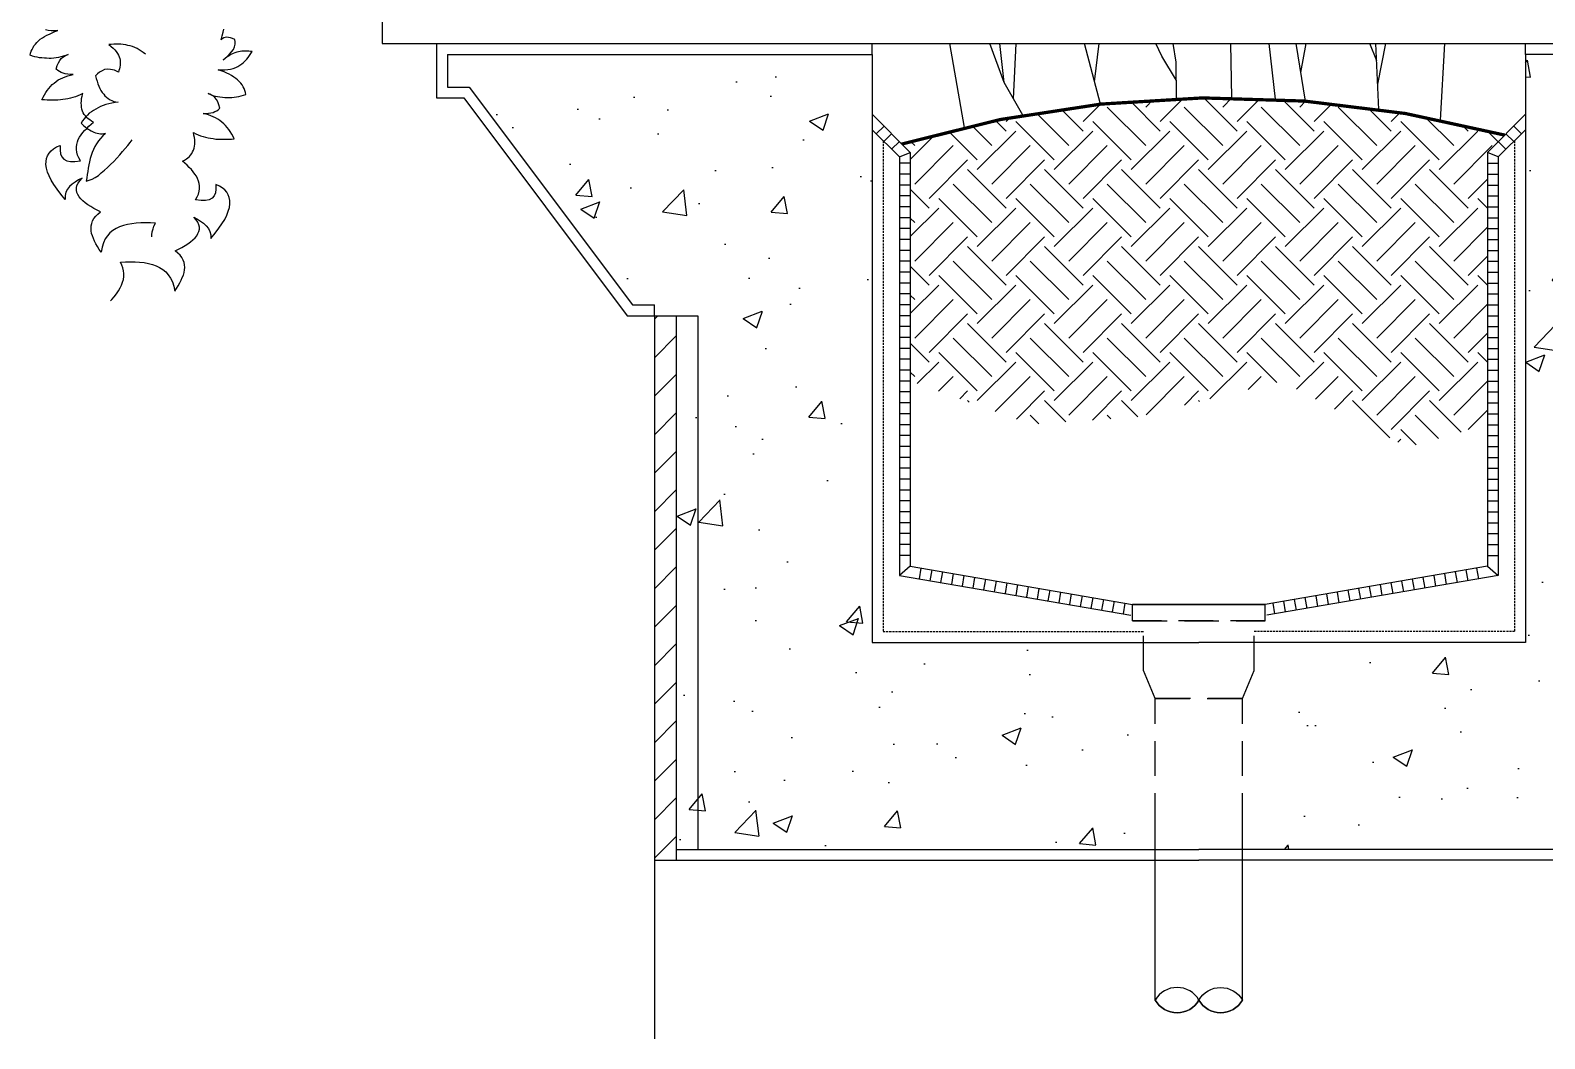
# Model space of a CAD drawing. Extents: x -24232 to 27340, y -23039 to 23489.
# Drawn here: x 2489 to 3880, y -13757 to -12831 of the extents above; entities that cross this region are included whole.
import ezdxf

# ---------------------------------------------------------------- set-up
doc = ezdxf.new("R2010")
doc.units = 0
doc.header["$LTSCALE"] = 10
doc.linetypes.add('HIDDEN', pattern=[9.525, 6.35, -3.175])
for name, color, linetype in [('0-HATCH', 8, 'CONTINUOUS'), ('0-TEXT', 7, 'CONTINUOUS'), ('1', 1, 'CONTINUOUS'), ('2', 2, 'CONTINUOUS'), ('3', 3, 'CONTINUOUS'), ('4', 4, 'CONTINUOUS')]:
    doc.layers.add(name, color=color, linetype=linetype)

# ---------------------------------------------------------------- blocks, each defined once
blk = doc.blocks.new('A')
at = {"layer": '1'}
blk.add_line((0, 0), (0, -10), dxfattribs=at)

msp = doc.modelspace()

# ---------------------------------------------------------------- hatches: boundary and pattern name
at = {"layer": '0-HATCH'}
h = msp.add_hatch(dxfattribs=at)
h.set_pattern_fill('AR-CONC', color=1, scale=25, style=0)
h.set_pattern_definition([(50, (134907.33, -33774.57), (179.31505, -15.68803), [18.75, -206.25]), (355, (134907.33, -33774.57), (-34.68783, 188.04803), [15, -165]), (100.4514, (134922.28, -33775.88), (144.62735, 172.35989), [15.93505, -175.28553]), (46.1842, (134907.33, -33724.57), (266.81026, -41.37975), [28.125, -309.375]), (96.6356, (134929.57, -33728.02), (233.6657, 243.52947), [23.90257, -262.92825]), (351.1842, (134907.33, -33724.57), (233.6655, 243.52965), [22.5, -247.5]), (21, (134932.33, -33737.07), (149.22676, -100.65472), [18.75, -206.25]), (326, (134932.33, -33737.07), (60.82883, 181.2875), [15, -165]), (71.4514, (134944.77, -33745.46), (210.05566, 80.63262), [15.93505, -175.28553]), (37.5, (134907.335, -33774.57), (3.039964, 83.223463), [0, -163, 0, -167.5, 0, -165.625]), (7.5, (134907.335, -33774.57), (65.767384, 98.60293), [0, -95.5, 0, -159.25, 0, -63.125]), (327.5, (134851.585, -33774.57), (133.45561, -5.638718), [0, -62.5, 0, -195, 0, -258.75]), (317.5, (134826.58, -33774.57), (145.79654, 25.02625), [0, -81.25, 0, -129.5, 0, -183.75])])
h.paths.add_polyline_path([(3862.5, -13393.3), (3613.3, -13393.3), (3613.3, -13419.1), (3602.5, -13444.6), (3602.5, -13563.3), (3602.5, -13583.3), (4042.5, -13583.3), (4042.5, -13093.3), (4062.5, -13093.3), (4062.5, -13083.3), (4082.5, -13083.3), (4232.5, -12883.3), (4252.5, -12883.3), (4252.5, -12853.3), (3862.5, -12853.3)])
h.paths.add_polyline_path([(3262.5, -13393.3), (3262.5, -12853.3), (2872.5, -12853.3), (2872.5, -12883.3), (2892.5, -12883.3), (3042.5, -13083.3), (3062.5, -13083.3), (3062.5, -13093.3), (3082.5, -13093.3), (3082.5, -13583.3), (3522.5, -13583.3), (3522.5, -13563.3), (3522.5, -13444.6), (3511.6, -13419.1), (3511.6, -13393.3)])
h = msp.add_hatch(dxfattribs=at)
h.set_pattern_fill('EARTH', color=256, scale=200, angle=45, style=0)
h.set_pattern_definition([(45, (134907.335, -33774.57), (7e-15, 70.710678), [50, -50]), (45, (134894.077, -33761.313), (7e-15, 70.710678), [50, -50]), (45, (134880.82, -33748.054), (7e-15, 70.710678), [50, -50]), (135, (134880.82, -33739.216), (-70.710678, 7e-15), [50, -50]), (135, (134894.077, -33725.957), (-70.710678, 7e-15), [50, -50]), (135, (134907.335, -33712.7), (-70.710678, 7e-15), [50, -50])])
h.paths.add_polyline_path([(3754.2, -13213.9), (3827.5, -13193.4), (3827.5, -12943.3), (3843.4, -12927.4, 0.069607), (3562.5, -12893.3), (3562.5, -13172.2), (3638.3, -13153.6)])
h.paths.add_polyline_path([(3297.5, -13153.3), (3408.7, -13193), (3506.1, -13186.1), (3562.5, -13172.2), (3562.5, -12893.3, 0.067873), (3289.7, -12935.6), (3297.5, -12943.3)])
at = {"layer": '1'}
h = msp.add_hatch(dxfattribs=at)
h.set_pattern_fill('ANSI31', color=256, scale=200, style=0)
h.set_pattern_definition([(45, (134907.335, -33774.57), (-17.6776695, 17.6776695), [])])
h.paths.add_polyline_path([(3082.5, -13093.3), (3062.5, -13093.3), (3062.5, -13593.3), (3082.5, -13593.3), (3082.5, -13583.3)])

# ---------------------------------------------------------------- linework, layer by layer
at = {"layer": '0-TEXT'}
msp.add_line((3062.5, -13593.3), (3062.5, -13757.2), dxfattribs=at)
at = {"layer": '1'}
for p, q in [((2862.5, -12843.3), (2862.5, -12893.3)), ((3262.5, -12853.3), (3262.5, -12843.3)), ((3862.5, -12853.3), (3862.5, -12843.3)), ((2862.5, -12893.3), (2887.5, -12893.3)), ((2887.5, -12893.3), (3037.5, -13093.3)), ((3297.5, -12943.3), (3262.5, -12908.3)), ((3827.5, -12943.3), (3862.5, -12908.3)), ((3287.5, -12947.5), (3262.5, -12922.5)), ((3837.5, -12947.5), (3862.5, -12922.5)), ((3287.5, -12947.5), (3297.5, -12943.3)), ((3297.5, -12943.3), (3297.5, -13323.3)), ((3827.5, -12943.3), (3827.5, -13323.3)), ((3837.5, -12947.5), (3827.5, -12943.3)), ((3287.5, -12947.5), (3287.5, -13331.8)), ((3837.5, -12947.5), (3837.5, -13331.8)), ((3037.5, -13093.3), (3062.5, -13093.3)), ((3062.5, -13093.3), (3062.5, -13593.3)), ((3297.5, -13323.3), (3287.5, -13331.8)), ((3287.5, -13331.8), (3499.9, -13368.2)), ((3297.5, -13323.3), (3501.6, -13358.3)), ((3827.5, -13323.3), (3623.3, -13358.3)), ((3837.5, -13331.8), (3625, -13368.2)), ((3827.5, -13323.3), (3837.5, -13331.8)), ((3062.5, -13593.3), (3562.5, -13593.3)), ((4062.5, -13593.3), (3562.5, -13593.3))]:
    msp.add_line(p, q, dxfattribs=at)
at = {"layer": '1', "linetype": 'HIDDEN', "ltscale": 0.03}
for p, q in [((3272.5, -12932.5), (3272.5, -13383.3)), ((3852.5, -12932.5), (3852.5, -13383.3)), ((3272.5, -13383.3), (3511.6, -13383.3)), ((3852.5, -13383.3), (3613.3, -13383.3))]:
    msp.add_line(p, q, dxfattribs=at)
at = {"layer": '1'}
for points in [[(2601.1, -13020.9), (2601.1, -13018.9), (2601.4, -13016.2), (2602.1, -13013.6), (2603, -13010.9), (2604.3, -13008.2), (2604.3, -13008.2), (2599.8, -13008), (2595.3, -13008), (2590.8, -13008.1), (2586.6, -13008.4), (2582.5, -13008.8), (2578.6, -13009.4), (2574.9, -13010.4), (2571.4, -13011.6), (2568.2, -13013.1), (2565.2, -13015), (2562.5, -13017.2), (2560.3, -13019.8), (2558.2, -13022.8), (2556.5, -13026.3), (2555.3, -13030.3), (2554.4, -13034.8), (2554.4, -13034.8), (2552.8, -13032.3), (2551.1, -13029.8), (2549.7, -13027.4), (2548.5, -13024.8), (2547.4, -13022.4), (2546.4, -13020), (2545.7, -13017.7), (2545.3, -13015.3), (2545.2, -13013), (2545.3, -13010.7), (2545.8, -13008.5), (2546.6, -13006.2), (2547.7, -13004), (2549.5, -13001.9), (2551.4, -12999.9), (2553.9, -12997.9), (2553.9, -12997.9), (2550.8, -12996.4), (2547.7, -12994.7), (2544.9, -12993.1), (2542.3, -12991.3), (2539.9, -12989.6), (2537.7, -12987.7), (2535.8, -12985.9), (2534.2, -12984), (2533, -12982), (2532.1, -12980), (2531.7, -12977.9), (2531.7, -12975.9), (2532.2, -12973.8), (2533.3, -12971.6), (2534.8, -12969.3), (2537, -12966.9), (2537, -12966.9), (2533.7, -12968.6), (2530.7, -12970.5), (2527.9, -12972.5), (2525.5, -12974.7), (2523.5, -12977.2), (2522.1, -12979.9), (2521.4, -12983), (2521.4, -12986.4), (2521.4, -12986.4), (2517.4, -12981.6), (2514, -12977.1), (2511.1, -12972.9), (2508.6, -12968.8), (2506.7, -12964.8), (2505.3, -12961.3), (2504.3, -12957.8), (2503.8, -12954.5), (2503.9, -12951.6), (2504.4, -12948.8), (2505.3, -12946.3), (2506.6, -12944), (2508.6, -12941.9), (2510.8, -12939.9), (2513.6, -12938.3), (2516.7, -12936.9), (2516.7, -12936.9), (2516.7, -12941.1), (2517.2, -12944.5), (2518.4, -12947.3), (2520.2, -12949.4), (2522.9, -12950.9), (2526.2, -12951.6), (2530.4, -12951.6), (2535.5, -12950.9), (2535.5, -12950.9), (2534, -12948.2), (2532.8, -12945.7), (2532.1, -12943.1), (2531.8, -12940.7), (2531.7, -12938.2), (2532, -12936), (2532.6, -12933.7), (2533.5, -12931.5), (2534.7, -12929.3), (2536, -12927.3), (2537.5, -12925.1), (2539.2, -12923.1), (2541.2, -12921.2), (2543.1, -12919.2), (2545.2, -12917.4), (2547.4, -12915.4), (2547.4, -12915.4), (2545.6, -12914.6), (2544, -12913.5), (2542.5, -12912.4), (2541.1, -12911.1), (2540, -12909.8), (2538.9, -12908.5), (2538.1, -12906.9), (2537.3, -12905.3), (2536.8, -12903.7), (2536.5, -12901.9), (2536.3, -12900), (2536.2, -12898.1), (2536.3, -12895.9), (2536.5, -12893.7), (2537, -12891.6), (2537.5, -12889.2), (2537.5, -12889.2), (2535.3, -12890.4), (2533.1, -12891.4), (2530.9, -12892.2), (2528.6, -12893), (2526.3, -12893.5), (2524, -12894.1), (2521.6, -12894.4), (2519.3, -12894.7), (2517, -12895), (2514.7, -12895.2), (2512.2, -12895.2), (2509.8, -12895.3), (2507.3, -12895.3), (2504.9, -12895.2), (2502.5, -12895.1), (2500.1, -12895), (2500.1, -12895), (2501.1, -12892.6), (2502.3, -12890.4), (2503.6, -12888.3), (2505, -12886.4), (2506.4, -12884.5), (2507.9, -12882.8), (2509.6, -12881), (2511.4, -12879.6), (2513.3, -12878.1), (2515.1, -12876.8), (2517.2, -12875.7), (2519.3, -12874.7), (2521.5, -12873.8), (2523.8, -12873), (2526.2, -12872.3), (2528.7, -12871.7), (2528.7, -12871.7), (2526.1, -12871.7), (2523.8, -12871.5), (2521.5, -12871.1), (2519.6, -12870.6), (2517.7, -12869.9), (2516.1, -12869.1), (2514.7, -12868.1), (2513.3, -12866.9), (2513.3, -12866.9), (2514.2, -12863.6), (2515.2, -12861), (2516.4, -12858.8), (2517.8, -12857.1), (2519.3, -12855.7), (2520.9, -12854.8), (2522.5, -12854), (2524.1, -12853.4), (2524.1, -12853.4), (2521.9, -12854.2), (2519.6, -12854.9), (2517.6, -12855.5), (2515.3, -12856), (2513.1, -12856.5), (2510.9, -12856.8), (2508.7, -12857), (2506.6, -12857), (2504.4, -12856.9), (2502.3, -12856.9), (2500.1, -12856.6), (2498, -12856.3), (2495.8, -12855.9), (2493.7, -12855.5), (2491.5, -12854.8), (2489.4, -12854.1), (2489.4, -12854.1), (2489.7, -12852.2), (2490.3, -12850.4), (2491, -12848.7), (2491.9, -12847), (2492.8, -12845.3), (2494.1, -12843.8), (2495.5, -12842.4), (2497, -12840.9), (2498.6, -12839.4), (2500.5, -12838.1), (2502.5, -12836.8), (2504.7, -12835.7), (2506.9, -12834.6), (2509.5, -12833.5), (2512, -12832.4), (2514.8, -12831.4), (2514.8, -12831.4), (2511.6, -12831.7), (2508.6, -12831.6), (2505.9, -12831.4), (2503.4, -12830.8)], [(2563.2, -13079.5), (2564.2, -13078.5), (2566.5, -13075.8), (2568.6, -13073.1), (2570.4, -13070.5), (2572, -13067.8), (2573.2, -13065.2), (2574.2, -13062.6), (2574.9, -13059.9), (2575.3, -13057.2), (2575.3, -13054.6), (2575, -13051.9), (2574.4, -13049.3), (2573.4, -13046.7), (2572.1, -13044), (2572.1, -13044), (2576.7, -13043.8), (2581.1, -13043.8), (2585.6, -13043.9), (2589.8, -13044.1), (2593.9, -13044.5), (2597.8, -13045.2), (2601.5, -13046.2), (2605, -13047.4), (2608.2, -13048.9), (2611.2, -13050.8), (2613.9, -13053), (2616.1, -13055.6), (2618.2, -13058.7), (2619.9, -13062.2), (2621.1, -13066.1), (2622, -13070.6), (2622, -13070.6), (2623.6, -13068.2), (2625.3, -13065.7), (2626.6, -13063.2), (2627.9, -13060.7), (2629, -13058.3), (2630, -13055.9), (2630.7, -13053.5), (2631.1, -13051.2), (2631.2, -13048.9), (2631.1, -13046.6), (2630.6, -13044.3), (2629.8, -13042.1), (2628.7, -13039.9), (2627, -13037.8), (2625, -13035.8), (2622.5, -13033.7), (2622.5, -13033.7), (2625.6, -13032.2), (2628.7, -13030.5), (2631.5, -13028.9), (2634.2, -13027.2), (2636.6, -13025.4), (2638.7, -13023.6), (2640.7, -13021.8), (2642.3, -13019.9), (2643.4, -13017.9), (2644.3, -13015.9), (2644.8, -13013.8), (2644.7, -13011.8), (2644.3, -13009.7), (2643.2, -13007.5), (2641.7, -13005.2), (2639.5, -13002.8), (2639.5, -13002.8), (2642.8, -13004.5), (2645.8, -13006.4), (2648.6, -13008.4), (2651, -13010.6), (2653, -13013.1), (2654.4, -13015.8), (2655.1, -13018.9), (2655.1, -13022.3), (2655.1, -13022.3), (2659.1, -13017.5), (2662.5, -13013), (2665.4, -13008.8), (2667.9, -13004.8), (2669.8, -13000.8), (2671.2, -12997.3), (2672.2, -12993.8), (2672.7, -12990.5), (2672.7, -12987.5), (2672.1, -12984.7), (2671.2, -12982.2), (2669.9, -12979.9), (2668, -12977.8), (2665.7, -12975.9), (2663, -12974.2), (2659.9, -12972.8), (2659.9, -12972.8), (2659.9, -12977), (2659.4, -12980.4), (2658.2, -12983.2), (2656.4, -12985.3), (2653.7, -12986.8), (2650.4, -12987.5), (2646.2, -12987.5), (2641.1, -12986.8), (2641.1, -12986.8), (2642.6, -12984.1), (2643.8, -12981.5), (2644.5, -12979), (2644.8, -12976.6), (2644.8, -12974.1), (2644.6, -12971.8), (2644, -12969.6), (2643.1, -12967.4), (2641.9, -12965.2), (2640.6, -12963.2), (2639.1, -12961), (2637.4, -12959), (2635.4, -12957), (2633.5, -12955.1), (2631.4, -12953.2), (2629.2, -12951.3), (2629.2, -12951.3), (2631, -12950.4), (2632.7, -12949.3), (2634.2, -12948.2), (2635.5, -12947), (2636.6, -12945.7), (2637.7, -12944.4), (2638.5, -12942.8), (2639.3, -12941.2), (2639.8, -12939.5), (2640.2, -12937.7), (2640.4, -12935.8), (2640.5, -12933.9), (2640.4, -12931.8), (2640.2, -12929.6), (2639.7, -12927.5), (2639.2, -12925.1), (2639.2, -12925.1), (2641.4, -12926.3), (2643.6, -12927.3), (2645.7, -12928.1), (2648.1, -12928.8), (2650.3, -12929.4), (2652.7, -12930), (2655, -12930.3), (2657.4, -12930.6), (2659.7, -12931), (2662, -12931.1), (2664.5, -12931.2), (2666.9, -12931.2), (2669.3, -12931.2), (2671.8, -12931.1), (2674.2, -12931), (2676.6, -12930.9), (2676.6, -12930.9), (2675.6, -12928.6), (2674.4, -12926.4), (2673.1, -12924.2), (2671.7, -12922.3), (2670.3, -12920.4), (2668.8, -12918.7), (2667.1, -12917), (2665.4, -12915.5), (2663.5, -12914.1), (2661.6, -12912.8), (2659.6, -12911.6), (2657.4, -12910.6), (2655.2, -12909.7), (2652.9, -12908.9), (2650.5, -12908.2), (2648.1, -12907.6), (2648.1, -12907.6), (2650.6, -12907.6), (2652.9, -12907.4), (2655.2, -12907), (2657.2, -12906.6), (2659, -12905.8), (2660.7, -12905), (2662.1, -12904), (2663.4, -12902.8), (2663.4, -12902.8), (2662.6, -12899.5), (2661.5, -12896.9), (2660.3, -12894.7), (2658.9, -12893), (2657.5, -12891.6), (2655.9, -12890.7), (2654.3, -12889.9), (2652.6, -12889.3), (2652.6, -12889.3), (2654.9, -12890.1), (2657.1, -12890.9), (2659.2, -12891.5), (2661.4, -12891.9), (2663.6, -12892.4), (2665.8, -12892.7), (2668, -12892.9), (2670.2, -12893), (2672.3, -12892.9), (2674.5, -12892.8), (2676.6, -12892.6), (2678.8, -12892.3), (2680.9, -12891.9), (2683, -12891.4), (2685.3, -12890.8), (2687.4, -12890.1), (2687.4, -12890.1), (2687, -12888.2), (2686.5, -12886.4), (2685.7, -12884.7), (2684.9, -12883), (2683.9, -12881.3), (2682.7, -12879.8), (2681.3, -12878.3), (2679.8, -12876.8), (2678.2, -12875.4), (2676.3, -12874.1), (2674.3, -12872.8), (2672.1, -12871.6), (2669.9, -12870.5), (2667.3, -12869.4), (2664.8, -12868.3), (2662, -12867.4), (2662, -12867.4), (2665.3, -12867.6), (2668.2, -12867.6), (2670.9, -12867.3), (2673.4, -12866.8), (2675.8, -12866.1), (2678, -12865.4), (2680.1, -12864.4), (2681.9, -12863.2), (2683.7, -12862), (2685.3, -12860.6), (2686.8, -12859.2), (2688.1, -12857.6), (2689.4, -12856), (2690.6, -12854.3), (2691.8, -12852.5), (2693, -12850.6), (2693, -12850.6), (2691.5, -12850.5), (2690, -12850.4), (2688.5, -12850.3), (2686.8, -12850.2), (2685.4, -12850.3), (2683.7, -12850.3), (2682.1, -12850.6), (2680.5, -12850.9), (2679, -12851.3), (2677.3, -12851.9), (2675.6, -12852.6), (2673.7, -12853.5), (2672, -12854.5), (2670.2, -12855.6), (2668.3, -12857), (2666.4, -12858.5), (2666.4, -12858.5), (2669.5, -12855.9), (2672.1, -12853.5), (2674.2, -12851), (2675.9, -12848.7), (2677, -12846.3), (2677.4, -12844), (2677.6, -12841.7), (2677.1, -12839.6), (2677.1, -12839.6), (2675.1, -12838.7), (2673.3, -12838.1), (2671.5, -12837.7), (2669.9, -12837.6), (2668.4, -12837.8), (2667, -12838.2), (2665.7, -12839), (2664.6, -12839.9), (2664.6, -12839.9), (2665.7, -12836.1), (2666.6, -12832.9), (2667.1, -12830.2)], [(2595.1, -12853), (2595.1, -12853), (2593.2, -12851.4), (2591.3, -12850.2), (2589.3, -12849), (2587.4, -12847.9), (2585.4, -12846.9), (2583.3, -12846.1), (2581.2, -12845.5), (2579.1, -12845), (2577, -12844.5), (2574.8, -12844.3), (2572.6, -12844), (2570.4, -12843.9), (2568.2, -12843.8), (2566, -12844), (2563.7, -12844.1), (2561.4, -12844.2), (2561.4, -12844.2), (2563.6, -12845.9), (2565.5, -12847.5), (2567, -12849), (2568.3, -12850.7), (2569.5, -12852.4), (2570.3, -12853.9), (2571, -12855.5), (2571.5, -12857), (2571.8, -12858.6), (2571.9, -12860.1), (2571.9, -12861.7), (2571.8, -12863.3), (2571.6, -12865), (2571.2, -12866.6), (2570.8, -12868.1), (2570.3, -12869.6), (2570.3, -12869.6), (2566.6, -12867.9), (2563.1, -12867.2), (2560.2, -12867), (2557.6, -12867.3), (2555.3, -12868.3), (2553.1, -12869.6), (2551.1, -12871.1), (2549.3, -12872.9), (2549.3, -12872.9), (2549.9, -12875.4), (2550.7, -12877.9), (2551.4, -12880.2), (2552.4, -12882.4), (2553.3, -12884.5), (2554.3, -12886.3), (2555.4, -12888.2), (2556.8, -12889.9), (2558, -12891.4), (2559.4, -12892.7), (2560.9, -12893.8), (2562.6, -12894.9), (2564.3, -12895.7), (2566.2, -12896.4), (2568.1, -12896.9), (2570.2, -12897.1), (2570.2, -12897.1), (2567.2, -12897.6), (2564.3, -12898.1), (2561.5, -12898.7), (2558.9, -12899.4), (2556.4, -12900.3), (2554, -12901.2), (2551.7, -12902.3), (2549.5, -12903.5), (2547.5, -12904.7), (2545.5, -12906), (2543.6, -12907.4), (2541.9, -12909), (2540.2, -12910.8), (2538.8, -12912.6), (2537.4, -12914.4), (2536.1, -12916.4), (2536.1, -12916.4), (2537.3, -12917.6), (2538.6, -12918.9), (2539.8, -12919.9), (2541.2, -12920.9), (2542.5, -12921.9), (2543.8, -12922.7), (2545.2, -12923.6), (2546.5, -12924.2), (2547.9, -12924.8), (2549.3, -12925.2), (2550.9, -12925.7), (2552.4, -12925.9), (2553.9, -12926.1), (2555.3, -12926.1), (2556.8, -12926), (2558.5, -12925.8), (2558.5, -12925.8), (2556, -12928), (2553.8, -12930.4), (2551.9, -12932.8), (2550.2, -12935.4), (2548.7, -12938), (2547.4, -12940.6), (2546.3, -12943.3), (2545.3, -12946.1), (2544.5, -12949), (2543.7, -12951.8), (2543.1, -12954.8), (2542.6, -12957.7), (2542.1, -12960.7), (2541.7, -12963.6), (2541.3, -12966.6), (2540.8, -12969.6), (2540.8, -12969.6), (2543.5, -12968.8), (2546.2, -12967.8), (2548.9, -12966.3), (2551.9, -12964.4), (2554.6, -12962.2), (2557.5, -12959.7), (2560.4, -12957.2), (2563.2, -12954.4), (2566.1, -12951.5), (2568.8, -12948.5), (2571.6, -12945.6), (2574.1, -12942.5), (2576.6, -12939.7), (2578.9, -12936.8), (2581, -12934.2), (2583, -12931.7)], [(3347.3, -12920.3), (3333.8, -12843.3)], [(3401, -12909.2), (3383.8, -12879.1), (3370.7, -12843.3)], [(3383.8, -12879.1), (3379.7, -12843.3)], [(3392.4, -12894.1), (3394.7, -12843.3)], [(3472.1, -12899), (3457.6, -12843.3)], [(3466.8, -12878.5), (3470.9, -12843.3)], [(3541.9, -12877.2), (3528.4, -12855), (3522.9, -12843.3)], [(3541.9, -12893.9), (3541.8, -12860.4), (3538.9, -12843.3)], [(3592.8, -12893.2), (3591.8, -12843.3)], [(3633, -12894.5), (3627, -12843.3)], [(3660.5, -12896.3), (3651.8, -12843.3)], [(3656.1, -12869.9), (3660.9, -12843.3)], [(3725.8, -12859.1), (3719.4, -12843.3)], [(3727.9, -12903.8), (3725, -12843.3)], [(3726.8, -12880.7), (3734.2, -12843.3)], [(3784.3, -12913.6), (3788.3, -12843.3)]]:
    msp.add_lwpolyline(points, dxfattribs=at)
at = {"layer": '2', "linetype": 'CONTINUOUS', "ltscale": 5}
for p, q in [((3623.3, -13358.3), (3501.6, -13358.3)), ((3501.6, -13358.3), (3623.3, -13358.3))]:
    msp.add_line(p, q, dxfattribs=at)
at = {"layer": '2', "linetype": 'HIDDEN', "ltscale": 5}
for p, q in [((3501.6, -13373.3), (3501.6, -13358.3)), ((3501.6, -13373.3), (3501.6, -13358.3)), ((3623.3, -13373.3), (3623.3, -13358.3)), ((3623.3, -13373.3), (3623.3, -13358.3)), ((3623.3, -13373.3), (3623.3, -13358.3)), ((3623.3, -13373.3), (3623.3, -13358.3))]:
    msp.add_line(p, q, dxfattribs=at)
at = {"layer": '2', "linetype": 'HIDDEN', "ltscale": 0.5}
for p, q in [((3623.3, -13373.3), (3501.6, -13373.3)), ((3501.6, -13373.3), (3623.3, -13373.3)), ((3511.6, -13419.1), (3511.6, -13373.3)), ((3511.6, -13419.1), (3511.6, -13373.3)), ((3613.3, -13419.1), (3613.3, -13373.3)), ((3613.3, -13419.1), (3613.3, -13373.3)), ((3522.5, -13444.6), (3511.6, -13419.1)), ((3522.5, -13444.6), (3511.6, -13419.1)), ((3602.5, -13444.6), (3613.3, -13419.1)), ((3602.5, -13444.6), (3613.3, -13419.1)), ((3522.5, -13563.3), (3522.5, -13444.6)), ((3522.5, -13444.6), (3602.5, -13444.6)), ((3522.5, -13563.3), (3522.5, -13444.6)), ((3602.5, -13444.6), (3522.5, -13444.6)), ((3602.5, -13563.3), (3602.5, -13444.6)), ((3602.5, -13563.3), (3602.5, -13444.6))]:
    msp.add_line(p, q, dxfattribs=at)
at = {"layer": '2', "linetype": 'CONTINUOUS'}
for p, q in [((3522.5, -13721.7), (3522.5, -13563.3)), ((3522.5, -13721.7), (3522.5, -13563.3)), ((3602.5, -13721.7), (3602.5, -13563.3)), ((3602.5, -13721.7), (3602.5, -13563.3))]:
    msp.add_line(p, q, dxfattribs=at)
at = {"layer": '2'}
for points in [[(3522.5, -13721.7, 0.580621), (3562.5, -13721.7, -0.580621), (3602.5, -13721.7, -0.740119)], [(3602.5, -13721.7, -0.580621), (3562.5, -13721.7, 0.580621), (3522.5, -13721.7, 0.740119)], [(3562.5, -13721.7, -0.580621), (3522.5, -13721.7)], [(3562.5, -13721.7, 0.580621), (3602.5, -13721.7)]]:
    msp.add_lwpolyline(points, format="xyb", dxfattribs=at)
at = {"layer": '3'}
for p, q in [((2812.5, -12793.3), (2812.5, -12843.3)), ((2812.5, -12843.3), (4312.5, -12843.3))]:
    msp.add_line(p, q, dxfattribs=at)
at = {"layer": '3', "const_width": 3}
msp.add_lwpolyline([(3289.7, -12935.6, -0.138132), (3843.4, -12927.4, 0.122444)], format="xyb", dxfattribs=at)
at = {"layer": '4'}
for p, q in [((2872.5, -12853.3), (2872.5, -12883.3)), ((2872.5, -12853.3), (3262.5, -12853.3)), ((3262.5, -12853.3), (3262.5, -13393.3)), ((3862.5, -12853.3), (3862.5, -13393.3)), ((4252.5, -12853.3), (3862.5, -12853.3)), ((2872.5, -12883.3), (2892.5, -12883.3)), ((2892.5, -12883.3), (3042.5, -13083.3)), ((3042.5, -13083.3), (3062.5, -13083.3)), ((3062.5, -13093.3), (3062.5, -13083.3)), ((3062.5, -13093.3), (3102.5, -13093.3)), ((3082.5, -13093.3), (3082.5, -13583.3)), ((3102.5, -13093.3), (3102.5, -13583.3)), ((3262.5, -13393.3), (3562.5, -13393.3)), ((3862.5, -13393.3), (3562.5, -13393.3)), ((3082.5, -13583.3), (3562.5, -13583.3)), ((3082.5, -13583.3), (3082.5, -13593.3)), ((4042.5, -13583.3), (3562.5, -13583.3))]:
    msp.add_line(p, q, dxfattribs=at)

# ---------------------------------------------------------------- block references
at = {"layer": '1'}
for p, rotation in [((3266.3, -12926.3), 135.0000000000292), ((3273.3, -12933.3), 135.0000000000292), ((3280.4, -12940.4), 135.0000000000292), ((3297.5, -12953.3), 270), ((3297.5, -12963.3), 270), ((3297.5, -12973.3), 270), ((3297.5, -12983.3), 270), ((3297.5, -12993.3), 270), ((3297.5, -13003.3), 270), ((3297.5, -13013.3), 270), ((3297.5, -13023.3), 270), ((3297.5, -13033.3), 270), ((3297.5, -13043.3), 270), ((3297.5, -13053.3), 270), ((3297.5, -13063.3), 270), ((3297.5, -13073.3), 270), ((3297.5, -13083.3), 270), ((3297.5, -13093.3), 270), ((3297.5, -13103.3), 270), ((3297.5, -13113.3), 270), ((3297.5, -13123.3), 270), ((3297.5, -13133.3), 270), ((3297.5, -13143.3), 270), ((3297.5, -13153.3), 270), ((3297.5, -13163.3), 270), ((3297.5, -13173.3), 270), ((3297.5, -13183.3), 270), ((3297.5, -13193.3), 270), ((3297.5, -13203.3), 270), ((3297.5, -13213.3), 270), ((3297.5, -13223.3), 270), ((3297.5, -13233.3), 270), ((3297.5, -13243.3), 270), ((3297.5, -13253.3), 270), ((3297.5, -13263.3), 270), ((3297.5, -13273.3), 270), ((3297.5, -13283.3), 270), ((3297.5, -13293.3), 270), ((3297.5, -13303.3), 270), ((3297.5, -13313.3), 270), ((3307.3, -13325), 350.2718034304492), ((3317.2, -13326.7), 350.2718034304492), ((3327, -13328.4), 350.2718034304492), ((3336.9, -13330.1), 350.2718034304492), ((3346.7, -13331.8), 350.2718034304492), ((3356.6, -13333.5), 350.2718034304492), ((3366.5, -13335.2), 350.2718034304492), ((3376.3, -13336.9), 350.2718034304492), ((3386.2, -13338.6), 350.2718034304492), ((3396, -13340.2), 350.2718034304492), ((3405.9, -13341.9), 350.2718034304492), ((3415.7, -13343.6), 350.2718034304492), ((3425.6, -13345.3), 350.2718034304492), ((3435.5, -13347), 350.2718034304492), ((3445.3, -13348.7), 350.2718034304492), ((3455.2, -13350.4), 350.2718034304492), ((3465, -13352.1), 350.2718034304492), ((3474.9, -13353.8), 350.2718034304492), ((3484.7, -13355.4), 350.2718034304492), ((3494.6, -13357.1), 350.2718034304492)]:
    msp.add_blockref('A', p, dxfattribs=dict(at, rotation=rotation))
at = {"layer": '1', "xscale": -1}
for p, rotation in [((3858.7, -12926.3), 224.9999999999708), ((3844.5, -12940.4), 224.9999999999708), ((3851.6, -12933.3), 224.9999999999708), ((3827.5, -12953.3), 90), ((3827.5, -12963.3), 90), ((3827.5, -12973.3), 90), ((3827.5, -12983.3), 90), ((3827.5, -12993.3), 90), ((3827.5, -13003.3), 90), ((3827.5, -13013.3), 90), ((3827.5, -13023.3), 90), ((3827.5, -13033.3), 90), ((3827.5, -13043.3), 90), ((3827.5, -13053.3), 90), ((3827.5, -13063.3), 90), ((3827.5, -13073.3), 90), ((3827.5, -13083.3), 90), ((3827.5, -13093.3), 90), ((3827.5, -13103.3), 90), ((3827.5, -13113.3), 90), ((3827.5, -13123.3), 90), ((3827.5, -13133.3), 90), ((3827.5, -13143.3), 90), ((3827.5, -13153.3), 90), ((3827.5, -13163.3), 90), ((3827.5, -13173.3), 90), ((3827.5, -13183.3), 90), ((3827.5, -13193.3), 90), ((3827.5, -13203.3), 90), ((3827.5, -13213.3), 90), ((3827.5, -13223.3), 90), ((3827.5, -13233.3), 90), ((3827.5, -13243.3), 90), ((3827.5, -13253.3), 90), ((3827.5, -13263.3), 90), ((3827.5, -13273.3), 90), ((3827.5, -13283.3), 90), ((3827.5, -13293.3), 90), ((3827.5, -13303.3), 90), ((3827.5, -13313.3), 90), ((3758.5, -13335.2), 9.728196569550898), ((3768.3, -13333.5), 9.728196569550898), ((3778.2, -13331.8), 9.728196569550898), ((3788, -13330.1), 9.728196569550898), ((3797.9, -13328.4), 9.728196569550898), ((3807.8, -13326.7), 9.728196569550898), ((3817.6, -13325), 9.728196569550898), ((3669.8, -13350.4), 9.728196569550898), ((3679.6, -13348.7), 9.728196569550898), ((3689.5, -13347), 9.728196569550898), ((3699.3, -13345.3), 9.728196569550898), ((3709.2, -13343.6), 9.728196569550898), ((3719, -13341.9), 9.728196569550898), ((3728.9, -13340.2), 9.728196569550898), ((3738.8, -13338.6), 9.728196569550898), ((3748.6, -13336.9), 9.728196569550898), ((3630.3, -13357.1), 9.728196569550898), ((3640.2, -13355.4), 9.728196569550898), ((3650.1, -13353.8), 9.728196569550898), ((3659.9, -13352.1), 9.728196569550898)]:
    msp.add_blockref('A', p, dxfattribs=dict(at, rotation=rotation))

doc.saveas('drawing.dxf')
